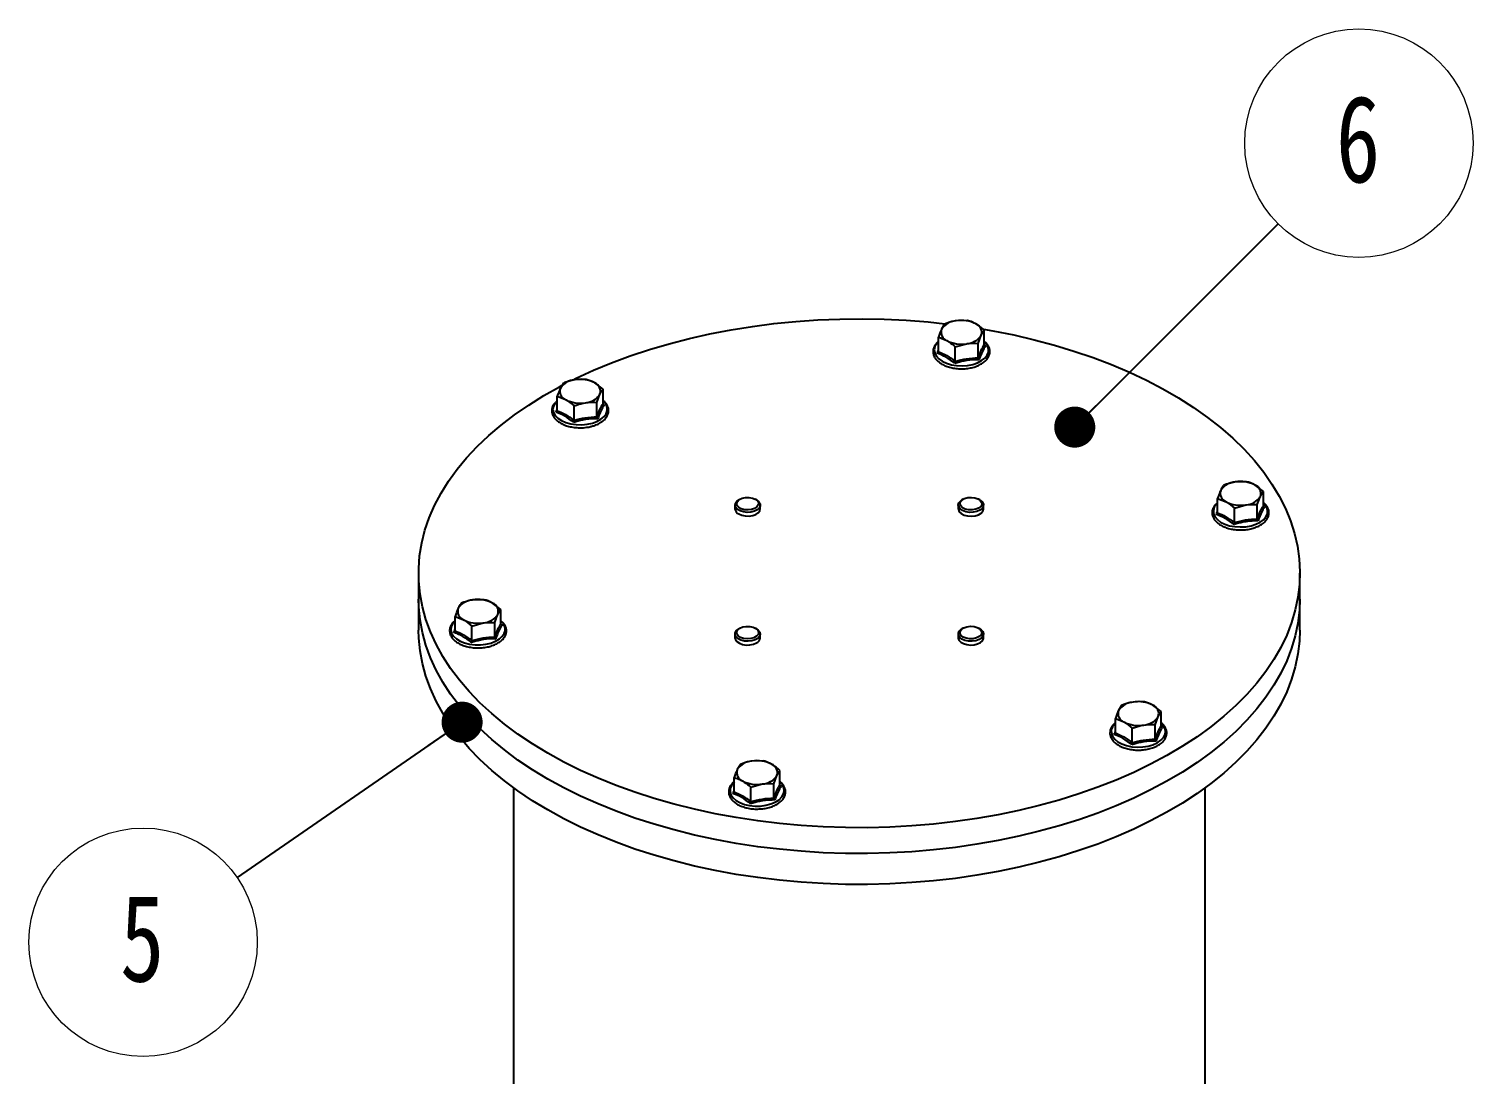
# Paper-space layout 'Sheet12' of a CAD drawing. Header units: millimetres. Extents: x 2 to 418, y -7 to 305.
# Drawn here: x 199.69 to 234.87, y 164.93 to 190.38 of the extents above; entities that cross this region are included whole.
import ezdxf

# ---------------------------------------------------------------- set-up
doc = ezdxf.new("R2010")
doc.units = ezdxf.units.MM
doc.styles.add('SLDTEXTSTYLE0', font='TXT', dxfattribs={"width": 0.75})
doc.dimstyles.new('SLDDIMSTYLE3', dxfattribs={"dimtxt": 0.18, "dimasz": 1, "dimexe": 0, "dimexo": 0.0625, "dimgap": 0, "dimtad": 0, "dimtih": 1, "dimtoh": 1, "dimdec": 0, "dimrnd": 1e-09, "dimzin": 0, "dimdsep": 46, "dimtxsty": 'Standard', "dimblk1": 'DOT', "dimblk2": 'DOT', "dimsah": 1, "dimcen": 0.09, "dimadec": 0, "dimazin": 0, "dimtfac": 1, "dimtdec": 0, "dimtofl": 0, "dimtmove": 0, "dimatfit": 3, "dimldrblk": 'DOT', "dimfxl": 1, "dimfrac": 2, "dimtolj": 1, "dimtzin": 0, "dimarcsym": 0})

# ---------------------------------------------------------------- blocks, each defined once
blk = doc.blocks.new('SW_NOTE_146')
at = {"color": 0, "linetype": 'Continuous', "lineweight": 0}
blk.add_circle((1.968, 1.966), 2.782, dxfattribs=at)
at = {"color": 0, "linetype": 'Continuous', "lineweight": 0, "insert": (1.947, 3.128), "char_height": 2.117, "attachment_point": 2, "style": 'SLDTEXTSTYLE0'}
blk.add_mtext('6', dxfattribs=at)
blk = doc.blocks.new('_DOT')
at = {"color": 0, "linetype": 'ByBlock', "lineweight": -2}
blk.add_line((-0.5, 0), (-1, 0), dxfattribs=at)
at = {"color": 0, "linetype": 'ByBlock', "const_width": 0.5}
blk.add_lwpolyline([(-0.25, 0, 1), (0.25, 0, 1)], format="xyb", close=True, dxfattribs=at)
blk = doc.blocks.new('SW_NOTE_148')
at = {"color": 0, "linetype": 'Continuous', "lineweight": 0}
blk.add_circle((-2.29, -1.579), 2.782, dxfattribs=at)
at = {"color": 0, "linetype": 'Continuous', "lineweight": 0, "insert": (-2.311, -0.418), "char_height": 2.117, "attachment_point": 2, "style": 'SLDTEXTSTYLE0'}
blk.add_mtext('5', dxfattribs=at)

psp = doc.layouts.new('Sheet12')

# ---------------------------------------------------------------- linework, layer by layer
at = {"color": 7, "linetype": 'Continuous', "lineweight": 25}
for p, q in [((221.9956, 183.1948), (221.9209, 183.0703)), ((222.5533, 183.2811), (222.2744, 183.2744)), ((222.9615, 182.6948), (222.9615, 183.0454)), ((221.8461, 182.5222), (221.8461, 182.8729)), ((222.2544, 182.6372), (222.5332, 182.7168)), ((222.2544, 182.2866), (222.2544, 182.6372)), ((222.8121, 182.7235), (222.8868, 182.9209)), ((222.8121, 182.3728), (222.8121, 182.7235)), ((222.9632, 182.687), (222.9917, 182.6667)), ((212.7078, 181.7582), (212.6331, 181.6337)), ((213.6738, 181.6087), (213.4696, 181.763)), ((213.6738, 181.2581), (213.6738, 181.6087)), ((212.5584, 181.3291), (212.5183, 181.2874)), ((212.5584, 181.4362), (212.7625, 181.3548)), ((212.5584, 181.0856), (212.5584, 181.4362)), ((212.9666, 180.8499), (212.9666, 181.2005)), ((213.5243, 181.2868), (213.599, 181.4842)), ((213.5243, 180.9362), (213.5243, 181.2868)), ((213.6755, 181.2503), (213.7039, 181.2301)), ((213.1982, 180.6718), (213.2763, 180.6804)), ((213.2763, 180.6804), (213.2904, 180.6819)), ((229.3524, 179.356), (229.0735, 179.3494)), ((229.7606, 179.1204), (229.5565, 179.2747)), ((229.7606, 178.7697), (229.7606, 179.1204)), ((216.8878, 178.7859), (216.8878, 178.6952)), ((217.0081, 178.9289), (216.9779, 178.9115)), ((217.4131, 178.9115), (217.383, 178.9289)), ((217.5032, 178.6952), (217.5032, 178.7859)), ((222.3271, 178.7859), (222.3271, 178.6952)), ((222.4474, 178.9289), (222.4172, 178.9115)), ((222.8524, 178.9115), (222.8223, 178.9289)), ((222.9425, 178.6952), (222.9425, 178.7859)), ((228.6453, 178.8408), (228.6287, 178.825)), ((228.6453, 178.9478), (228.8494, 178.8665)), ((228.6453, 178.5972), (228.6453, 178.9478)), ((229.0535, 178.7122), (229.3323, 178.7918)), ((229.6112, 178.4478), (229.6112, 178.7984)), ((229.7623, 178.762), (229.7908, 178.7417)), ((229.0535, 178.3615), (229.0535, 178.7122)), ((209.1806, 177.1251), (209.1806, 176.497)), ((230.6498, 176.497), (230.6498, 177.1251)), ((209.1806, 176.497), (209.1806, 175.7433)), ((210.7769, 176.4827), (210.498, 176.4761)), ((211.1851, 176.247), (210.981, 176.4013)), ((230.6498, 175.7433), (230.6498, 176.497)), ((210.0698, 176.0745), (210.2739, 175.9931)), ((210.0698, 175.7239), (210.0698, 176.0745)), ((210.478, 175.8388), (210.7568, 175.9184)), ((211.0357, 175.5745), (211.0357, 175.9251)), ((211.1851, 175.8964), (211.1851, 176.247)), ((210.478, 175.4882), (210.478, 175.8388)), ((211.1868, 175.8886), (211.2153, 175.8684)), ((216.8878, 175.6459), (216.8878, 175.5551)), ((217.0081, 175.7889), (216.9779, 175.7715)), ((217.4131, 175.7715), (217.383, 175.7889)), ((217.5032, 175.5551), (217.5032, 175.6459)), ((222.3271, 175.6459), (222.3271, 175.5551)), ((222.4474, 175.7889), (222.4172, 175.7715)), ((222.8524, 175.7715), (222.8223, 175.7889)), ((222.9425, 175.5551), (222.9425, 175.6459)), ((226.306, 173.9081), (226.2313, 173.7836)), ((227.272, 173.7587), (227.0678, 173.913)), ((226.1566, 173.5861), (226.3607, 173.5048)), ((226.1566, 173.2355), (226.1566, 173.5861)), ((227.1225, 173.4367), (227.1972, 173.6342)), ((227.272, 173.408), (227.272, 173.7587)), ((226.5649, 172.9998), (226.5649, 173.3505)), ((227.1225, 173.0861), (227.1225, 173.4367)), ((227.2737, 173.4003), (227.3022, 173.38)), ((217.0183, 172.4714), (216.9436, 172.3469)), ((217.576, 172.5577), (217.2971, 172.551)), ((216.8689, 171.7988), (216.8689, 172.1495)), ((217.8348, 172.0001), (217.9095, 172.1975)), ((217.9842, 171.9714), (217.9842, 172.322)), ((211.4883, 171.9045), (211.4883, 123.4219)), ((217.2771, 171.9138), (217.5559, 171.9934)), ((217.2771, 171.5632), (217.2771, 171.9138)), ((217.8348, 171.6494), (217.8348, 172.0001)), ((217.9859, 171.9636), (218.0144, 171.9433)), ((228.3421, 123.4098), (228.3421, 171.9045))]:
    psp.add_line(p, q, dxfattribs=at)
at = {"color": 7, "linetype": 'Continuous', "lineweight": 25, "flags": 128}
for points in [[(212.9322, 181.8317), (213.0208, 181.8751), (213.443, 182.069), (213.8814, 182.2505), (214.3351, 182.4191), (214.8029, 182.5742), (215.2837, 182.7156), (215.7761, 182.8429), (216.279, 182.9557), (216.791, 183.0538), (217.311, 183.137), (217.8375, 183.2049), (218.3693, 183.2575), (218.905, 183.2946), (219.4432, 183.3161), (219.9826, 183.322), (220.5219, 183.3122), (221.0596, 183.2868), (221.5944, 183.2458), (222.0028, 183.2038)], [(222.9424, 183.0706), (223.1681, 183.0307), (223.678, 182.9289), (224.1784, 182.8124), (224.668, 182.6816), (225.1456, 182.5367), (225.61, 182.3782), (226.06, 182.2063), (226.4945, 182.0217), (226.9124, 181.8247), (227.3126, 181.6158), (227.6941, 181.3955), (228.0559, 181.1645), (228.3972, 180.9233), (228.7171, 180.6725), (229.0147, 180.4127), (229.2893, 180.1446), (229.5403, 179.8689), (229.7669, 179.5862), (229.9687, 179.2974), (230.145, 179.003), (230.2956, 178.7039), (230.4199, 178.4009), (230.5176, 178.0946), (230.5886, 177.7858), (230.6326, 177.4754), (230.6496, 177.1641), (230.6394, 176.8527), (230.6022, 176.542), (230.5379, 176.2327), (230.4468, 175.9257), (230.3291, 175.6218), (230.1851, 175.3216), (230.0152, 175.026), (229.8197, 174.7357), (229.5992, 174.4514), (229.3543, 174.1739), (229.0855, 173.9038), (228.7936, 173.6419), (228.4792, 173.3888), (228.1432, 173.1451), (227.7864, 172.9115), (227.4097, 172.6885), (227.0141, 172.4767), (226.6006, 172.2767), (226.1701, 172.0889), (225.7239, 171.9138), (225.263, 171.7519), (224.7886, 171.6036), (224.3019, 171.4692), (223.8041, 171.3491), (223.2964, 171.2436), (222.7803, 171.153), (222.2569, 171.0774), (221.7275, 171.0171), (221.1936, 170.9723), (220.6565, 170.943), (220.1175, 170.9293), (219.578, 170.9312), (219.0393, 170.9488), (218.5029, 170.982), (217.97, 171.0308), (217.442, 171.0949), (216.9203, 171.1742), (216.4062, 171.2686), (215.9009, 171.3778), (215.4057, 171.5015), (214.922, 171.6394), (214.4508, 171.7912), (213.9935, 171.9564), (213.5511, 172.1347), (213.1248, 172.3256), (212.7156, 172.5286), (212.3247, 172.7432), (212.3247, 172.7432)], [(212.3247, 172.7432), (211.9529, 172.9689), (211.6012, 173.2051), (211.2705, 173.4512), (210.9617, 173.7066), (210.6754, 173.9706), (210.4126, 174.2426), (210.1737, 174.5219), (209.9594, 174.8077), (209.7703, 175.0994), (209.6068, 175.3962), (209.4693, 175.6974), (209.3583, 176.0022), (209.2739, 176.3098), (209.2164, 176.6195), (209.1859, 176.9305), (209.1825, 177.2419), (209.2062, 177.5531), (209.257, 177.8632), (209.3347, 178.1714), (209.4391, 178.477), (209.57, 178.7791), (209.727, 179.0771), (209.9098, 179.3701), (210.1178, 179.6575), (210.3506, 179.9385), (210.6075, 180.2124), (210.888, 180.4784), (211.1912, 180.736), (211.5165, 180.9845), (211.863, 181.2233), (212.2299, 181.4516), (212.6161, 181.6691), (212.6647, 181.6949)], [(217.4131, 178.9115), (217.4676, 178.8689), (217.4979, 178.819), (217.5013, 178.7661), (217.4776, 178.7149), (217.4288, 178.6701), (217.3592, 178.6355), (217.2752, 178.6144), (217.184, 178.6084), (217.0939, 178.6183), (217.0128, 178.643), (216.948, 178.6805), (216.9051, 178.7273), (216.8881, 178.7793), (216.8983, 178.8319), (216.935, 178.8804), (216.9779, 178.9115)], [(217.383, 178.929), (217.4336, 178.888), (217.4585, 178.8397), (217.4549, 178.7894), (217.4232, 178.7425), (217.3668, 178.704), (217.2919, 178.6782), (217.2065, 178.6679), (217.1199, 178.6741), (217.0415, 178.6963), (216.9798, 178.7319), (216.9415, 178.7771), (216.9307, 178.8271), (216.9486, 178.8764), (216.9933, 178.9197), (217.0599, 178.9522), (217.1412, 178.9705), (217.2283, 178.9726), (217.3119, 178.9582), (217.383, 178.929)], [(222.8524, 178.6603), (222.7786, 178.6289), (222.692, 178.6114), (222.6004, 178.6094), (222.5118, 178.6231), (222.4341, 178.6513), (222.3743, 178.6914), (222.3376, 178.74), (222.3273, 178.7926), (222.3444, 178.8446), (222.3873, 178.8914), (222.4172, 178.9115)], [(222.8222, 178.7126), (222.7512, 178.6833), (222.6676, 178.6689), (222.5804, 178.671), (222.4992, 178.6893), (222.4326, 178.7219), (222.3879, 178.7652), (222.37, 178.8145), (222.3808, 178.8644), (222.4191, 178.9097), (222.4808, 178.9453), (222.5592, 178.9674), (222.6458, 178.9736), (222.7312, 178.9633), (222.8061, 178.9375), (222.8625, 178.8991), (222.8942, 178.8522), (222.8978, 178.8018), (222.8729, 178.7536), (222.8222, 178.7126)], [(222.8524, 178.9115), (222.868, 178.9018), (222.9168, 178.857), (222.9406, 178.8058), (222.9372, 178.7529), (222.9069, 178.7029), (222.8524, 178.6603)], [(216.978, 178.5696), (217.0518, 178.5381), (217.1383, 178.5206), (217.23, 178.5186), (217.3186, 178.5323), (217.3962, 178.5605), (217.4561, 178.6007), (217.4927, 178.6492), (217.5032, 178.6952)], [(222.3271, 178.6952), (222.3291, 178.6753), (222.3528, 178.6241), (222.4016, 178.5793), (222.4711, 178.5448), (222.5552, 178.5236), (222.6463, 178.5177), (222.7364, 178.5275), (222.8175, 178.5522), (222.8824, 178.5897), (222.9252, 178.6365), (222.9423, 178.6885), (222.9425, 178.6952)], [(212.3247, 172.1151), (211.9529, 172.3408), (211.6012, 172.577), (211.2705, 172.8231), (210.9617, 173.0785), (210.6754, 173.3425), (210.4126, 173.6145), (210.1737, 173.8938), (209.9594, 174.1796), (209.7703, 174.4713), (209.6068, 174.7681), (209.4693, 175.0693), (209.3583, 175.3741), (209.2739, 175.6817), (209.2164, 175.9914), (209.1859, 176.3024), (209.1806, 176.497)], [(212.3247, 172.1151), (211.9529, 172.3408), (211.6012, 172.577), (211.2705, 172.8231), (210.9617, 173.0785), (210.6754, 173.3425), (210.4126, 173.6145), (210.1737, 173.8938), (209.9594, 174.1796), (209.7703, 174.4713), (209.6068, 174.7681), (209.4693, 175.0693), (209.3583, 175.3741), (209.2739, 175.6817), (209.2164, 175.9914), (209.1859, 176.3024), (209.1806, 176.497)], [(230.6498, 176.497), (230.6394, 176.2246), (230.6022, 175.9138), (230.5379, 175.6046), (230.4468, 175.2976), (230.3291, 174.9937), (230.1851, 174.6935), (230.0152, 174.3979), (229.8197, 174.1076), (229.5992, 173.8233), (229.3543, 173.5458), (229.0855, 173.2757), (228.7936, 173.0138), (228.4792, 172.7607), (228.1432, 172.517), (227.7864, 172.2834), (227.4097, 172.0604), (227.0141, 171.8486), (226.6006, 171.6486), (226.1701, 171.4608), (225.7239, 171.2857), (225.263, 171.1238), (224.7886, 170.9755), (224.3019, 170.8411), (223.8041, 170.721), (223.2964, 170.6155), (222.7803, 170.5249), (222.2569, 170.4493), (221.7275, 170.389), (221.1936, 170.3442), (220.6565, 170.3149), (220.1175, 170.3012), (219.578, 170.3031), (219.0393, 170.3207), (218.5029, 170.3539), (217.97, 170.4027), (217.442, 170.4668), (216.9203, 170.5461), (216.4062, 170.6405), (215.9009, 170.7497), (215.4057, 170.8734), (214.922, 171.0113), (214.4508, 171.163), (213.9935, 171.3283), (213.5511, 171.5066), (213.1248, 171.6975), (212.7156, 171.9005), (212.3247, 172.1151)], [(230.6498, 176.497), (230.6394, 176.2246), (230.6022, 175.9138), (230.5379, 175.6046), (230.4468, 175.2976), (230.3291, 174.9937), (230.1851, 174.6935), (230.0152, 174.3979), (229.8197, 174.1076), (229.5992, 173.8233), (229.3543, 173.5458), (229.0855, 173.2757), (228.7936, 173.0138), (228.4792, 172.7607), (228.1432, 172.517), (227.7864, 172.2834), (227.4097, 172.0604), (227.0141, 171.8486), (226.6006, 171.6486), (226.1701, 171.4608), (225.7239, 171.2857), (225.263, 171.1238), (224.7886, 170.9755), (224.3019, 170.8411), (223.8041, 170.721), (223.2964, 170.6155), (222.7803, 170.5249), (222.2569, 170.4493), (221.7275, 170.389), (221.1936, 170.3442), (220.6565, 170.3149), (220.1175, 170.3012), (219.578, 170.3031), (219.0393, 170.3207), (218.5029, 170.3539), (217.97, 170.4027), (217.442, 170.4668), (216.9203, 170.5461), (216.4062, 170.6405), (215.9009, 170.7497), (215.4057, 170.8734), (214.922, 171.0113), (214.4508, 171.163), (213.9935, 171.3283), (213.5511, 171.5066), (213.1248, 171.6975), (212.7156, 171.9005), (212.3247, 172.1151)], [(211.1955, 175.9578), (211.1921, 175.961), (211.1851, 175.9674)], [(212.3247, 171.3614), (211.9529, 171.5871), (211.6012, 171.8233), (211.2705, 172.0694), (210.9617, 172.3248), (210.6754, 172.5888), (210.4126, 172.8608), (210.1737, 173.14), (209.9594, 173.4259), (209.7703, 173.7176), (209.6068, 174.0144), (209.4693, 174.3156), (209.3583, 174.6204), (209.2739, 174.928), (209.2164, 175.2377), (209.1859, 175.5486), (209.1806, 175.7433)], [(230.6498, 175.7433), (230.6394, 175.4708), (230.6022, 175.1601), (230.5379, 174.8509), (230.4468, 174.5439), (230.3291, 174.2399), (230.1851, 173.9398), (230.0152, 173.6442), (229.8197, 173.3539), (229.5992, 173.0696), (229.3543, 172.7921), (229.0855, 172.522), (228.7936, 172.2601), (228.4792, 172.007), (228.1432, 171.7633), (227.7864, 171.5297), (227.4097, 171.3067), (227.0141, 171.0949), (226.6006, 170.8949), (226.1701, 170.7071), (225.7239, 170.532), (225.263, 170.3701), (224.7886, 170.2218), (224.3019, 170.0874), (223.8041, 169.9673), (223.2964, 169.8618), (222.7803, 169.7711), (222.2569, 169.6956), (221.7275, 169.6353), (221.1936, 169.5904), (220.6565, 169.5611), (220.1175, 169.5474), (219.578, 169.5494), (219.0393, 169.567), (218.5029, 169.6002), (217.97, 169.6489), (217.442, 169.713), (216.9203, 169.7924), (216.4062, 169.8868), (215.9009, 169.996), (215.4057, 170.1197), (214.922, 170.2576), (214.4508, 170.4093), (213.9935, 170.5745), (213.5511, 170.7528), (213.1248, 170.9437), (212.7156, 171.1468), (212.3247, 171.3614)], [(217.4131, 175.7715), (217.4561, 175.7404), (217.4927, 175.6919), (217.503, 175.6393), (217.486, 175.5872), (217.4431, 175.5404), (217.3783, 175.503), (217.2972, 175.4783), (217.207, 175.4684), (217.1159, 175.4743), (217.0318, 175.4955), (216.9623, 175.5301), (216.9135, 175.5749), (216.8898, 175.626), (216.8932, 175.6789), (216.9235, 175.7289), (216.978, 175.7715), (216.978, 175.7715)], [(217.0081, 175.7889), (217.0791, 175.8182), (217.1628, 175.8326), (217.2499, 175.8305), (217.3312, 175.8122), (217.3978, 175.7796), (217.4424, 175.7364), (217.4604, 175.6871), (217.4496, 175.6371), (217.4112, 175.5918), (217.3495, 175.5562), (217.2712, 175.5341), (217.1846, 175.5279), (217.0992, 175.5382), (217.0242, 175.564), (216.9679, 175.6024), (216.9361, 175.6493), (216.9325, 175.6997), (216.9574, 175.7479), (217.0081, 175.7889)], [(222.4173, 175.5203), (222.3628, 175.5629), (222.3325, 175.6129), (222.3291, 175.6658), (222.3528, 175.7169), (222.4016, 175.7618), (222.4172, 175.7715)], [(222.4474, 175.5726), (222.3967, 175.6135), (222.3718, 175.6618), (222.3754, 175.7121), (222.4071, 175.7591), (222.4635, 175.7975), (222.5385, 175.8233), (222.6239, 175.8336), (222.7104, 175.8274), (222.7888, 175.8053), (222.8505, 175.7697), (222.8888, 175.7244), (222.8996, 175.6744), (222.8817, 175.6251), (222.8371, 175.5819), (222.7705, 175.5493), (222.6892, 175.531), (222.602, 175.5289), (222.5184, 175.5433), (222.4474, 175.5726)], [(222.8524, 175.7715), (222.8824, 175.7514), (222.9252, 175.7046), (222.9423, 175.6526), (222.932, 175.5999), (222.8954, 175.5514), (222.8355, 175.5113), (222.7579, 175.4831), (222.6693, 175.4694), (222.5776, 175.4714), (222.491, 175.4889), (222.4173, 175.5203)], [(216.8878, 175.5551), (216.8983, 175.5091), (216.935, 175.4606), (216.9948, 175.4205), (217.0725, 175.3923), (217.1611, 175.3786), (217.2527, 175.3806), (217.3393, 175.3981), (217.4131, 175.4295)], [(222.3271, 175.5551), (222.3273, 175.5485), (222.3444, 175.4965), (222.3873, 175.4496), (222.4521, 175.4122), (222.5332, 175.3875), (222.6233, 175.3776), (222.7145, 175.3835), (222.7985, 175.4047), (222.868, 175.4393), (222.9168, 175.4841), (222.9406, 175.5352), (222.9425, 175.5551)]]:
    psp.add_lwpolyline(points, dxfattribs=at)
at = {"color": 8, "linetype": 'Continuous', "lineweight": 25, "flags": 128}
for points in [[(221.8461, 182.7658), (221.8023, 182.7195), (221.759, 182.6463), (221.7421, 182.5696), (221.7523, 182.4925), (221.7891, 182.4182), (221.8511, 182.3497), (221.9358, 182.2897)], [(221.9358, 182.2897), (222.0396, 182.2409), (222.1583, 182.2051), (222.287, 182.1838), (222.4206, 182.1779), (222.5535, 182.1877), (222.6802, 182.2127), (222.7956, 182.2519), (222.895, 182.3038), (222.9743, 182.3661), (223.0302, 182.4363), (223.0605, 182.5117), (223.0639, 182.589), (223.0402, 182.6651), (222.9905, 182.7369), (222.9615, 182.7658)], [(212.5183, 181.2874), (212.5056, 181.271), (212.4666, 181.197), (212.4542, 181.12), (212.4688, 181.0432), (212.51, 180.9696), (212.576, 180.9023), (212.6641, 180.8441), (212.7707, 180.7973), (212.8914, 180.7638), (213.0214, 180.7451), (213.1552, 180.7418), (213.2874, 180.7542)], [(213.2874, 180.7542), (213.4126, 180.7816), (213.5257, 180.8231), (213.622, 180.8768), (213.6975, 180.9407), (213.7493, 181.012), (213.7752, 181.0878), (213.774, 181.1651), (213.746, 181.2407), (213.6921, 181.3115), (213.6738, 181.3291)], [(228.5635, 178.7338), (228.5421, 178.6575), (228.5478, 178.5802), (228.5803, 178.5052), (228.6382, 178.4355), (228.7193, 178.374), (228.8202, 178.3231), (228.9368, 178.285), (229.0642, 178.2613), (229.1973, 178.2528), (229.3307, 178.26), (229.4588, 178.2825), (229.5765, 178.3194), (229.6788, 178.3693), (229.7617, 178.43), (229.8217, 178.4992), (229.8564, 178.5738), (229.8643, 178.651), (229.8451, 178.7276), (229.7997, 178.8003), (229.7564, 178.8445)], [(228.6287, 178.825), (228.6111, 178.8061), (228.5635, 178.7338)], [(210.0706, 175.9682), (210.0687, 175.9664), (210.0087, 175.8973), (209.974, 175.8226), (209.9661, 175.7454), (209.9852, 175.6689), (210.0307, 175.5962), (210.1006, 175.5302), (210.192, 175.4737), (210.3013, 175.429), (210.4239, 175.3979), (210.5549, 175.3817), (210.6888, 175.3811), (210.8203, 175.396), (210.9438, 175.4259), (211.0543, 175.4695), (211.1474, 175.5251), (211.2192, 175.5904), (211.2668, 175.6627), (211.2668, 175.6627)], [(226.1566, 173.4791), (226.1328, 173.4558), (226.0811, 173.3845), (226.0552, 173.3086), (226.0563, 173.2313), (226.0844, 173.1557), (226.1383, 173.0849), (226.2157, 173.0219), (226.3135, 172.9691), (226.4278, 172.9287), (226.5538, 172.9025), (226.6863, 172.8914), (226.82, 172.896), (226.9494, 172.916), (227.0692, 172.9506), (227.1744, 172.9985), (227.2608, 173.0576), (227.3248, 173.1255), (227.3638, 173.1994), (227.3762, 173.2764), (227.3615, 173.3533), (227.3204, 173.4269), (227.272, 173.4791)], [(216.8689, 172.0424), (216.8561, 172.0304), (216.8002, 171.9601), (216.7699, 171.8848), (216.7665, 171.8075), (216.7901, 171.7314), (216.8398, 171.6596), (216.9135, 171.5951), (217.0082, 171.5404), (217.1201, 171.4978), (217.2444, 171.4691), (217.3763, 171.4555), (217.5102, 171.4575), (217.6406, 171.4749), (217.7623, 171.5072), (217.8703, 171.553), (217.9601, 171.6104), (218.028, 171.677), (218.0713, 171.7502), (218.0883, 171.8269), (218.0781, 171.904), (218.0413, 171.9783), (217.9842, 172.0424)]]:
    psp.add_lwpolyline(points, dxfattribs=at)
at = {"color": 7, "linetype": 'Continuous', "lineweight": 25}
for centre, radius, start, end in [((222.1281, 182.9971), 0.2198, 160.539, 249.25792), ((222.3018, 182.8188), 0.4564, 93.4335, 146.56112), ((222.4047, 182.518), 0.7675, 62.64283, 99.7711), ((222.6795, 182.9941), 0.2198, 340.539, 69.25792), ((222.403, 183.4732), 0.7675, 242.64283, 279.7711), ((222.5059, 183.1724), 0.4564, 273.4335, 326.56112), ((212.8404, 181.5604), 0.2198, 160.539, 249.25792), ((213.014, 181.3821), 0.4564, 93.4335, 146.56112), ((213.1169, 181.0814), 0.7675, 62.64283, 99.7711), ((213.3918, 181.5575), 0.2198, 340.539, 69.25792), ((213.1152, 182.0365), 0.7675, 242.64283, 279.7711), ((213.2182, 181.7358), 0.4564, 273.4335, 326.56112), ((228.9272, 179.072), 0.2198, 160.539, 249.25792), ((229.1009, 178.8938), 0.4564, 93.4335, 146.56112), ((229.2038, 178.593), 0.7675, 62.64283, 99.7711), ((229.4786, 179.0691), 0.2198, 340.539, 69.25792), ((229.2021, 179.5482), 0.7675, 242.64283, 279.7711), ((229.305, 179.2474), 0.4564, 273.4335, 326.56112), ((217.0381, 178.7078), 0.1508, 184.82564, 246.4945), ((210.3517, 176.1987), 0.2198, 160.539, 249.25792), ((210.5254, 176.0204), 0.4564, 93.4335, 146.56112), ((210.6283, 175.7197), 0.7675, 62.64283, 99.7711), ((210.9031, 176.1958), 0.2198, 340.539, 69.25792), ((210.6266, 176.6748), 0.7675, 242.64283, 279.7711), ((210.7295, 176.3741), 0.4564, 273.4335, 326.56112), ((217.353, 175.5678), 0.1508, 293.5055, 355.17436), ((226.6122, 173.5321), 0.4564, 93.4335, 146.56112), ((226.7151, 173.2313), 0.7675, 62.64283, 99.7711), ((226.99, 173.7074), 0.2198, 340.539, 69.25792), ((226.4386, 173.7103), 0.2198, 160.539, 249.25792), ((226.7134, 174.1864), 0.7675, 242.64283, 279.7711), ((226.8164, 173.8857), 0.4564, 273.4335, 326.56112), ((217.3245, 172.0954), 0.4564, 93.4335, 146.56112), ((217.4274, 171.7946), 0.7675, 62.64283, 99.7711), ((217.7022, 172.2707), 0.2198, 340.539, 69.25792), ((217.1508, 172.2737), 0.2198, 160.539, 249.25792), ((217.4257, 172.7498), 0.7675, 242.64283, 279.7711), ((217.5286, 172.449), 0.4564, 273.4335, 326.56112)]:
    psp.add_arc(centre, radius, start, end, dxfattribs=at)
at = {"color": 8, "linetype": 'Continuous', "lineweight": 25}
psp.add_arc((211.0357, 175.763), 0.2519, 336.53778, 50.65202, dxfattribs=at)
at = {"color": 7, "linetype": 'Continuous', "lineweight": 25}
for points, knots in [([(221.9209, 183.0703), (221.9191, 183.0665), (221.8939, 183.0116), (221.8691, 182.9397), (221.8461, 182.8729)], [0, 0, 0, 0, 0.0702148, 1, 1, 1, 1]), ([(222.2744, 183.2744), (222.2678, 183.2734), (222.1736, 183.2583), (222.0814, 183.2254), (221.9956, 183.1948)], [0, 0, 0, 0, 0.0702148, 1, 1, 1, 1]), ([(222.7574, 183.1997), (222.7037, 183.2262), (222.6346, 183.2604), (222.5681, 183.2773), (222.5533, 183.2811)], [0, 0, 0, 0, 0.77628672, 1, 1, 1, 1]), ([(222.9615, 183.0454), (222.9105, 183.0896), (222.8432, 183.1479), (222.7741, 183.1896), (222.7574, 183.1997)], [0, 0, 0, 0, 0.7581486, 1, 1, 1, 1]), ([(222.8868, 182.9209), (222.8886, 182.9247), (222.9138, 182.9785), (222.9385, 183.0132), (222.9615, 183.0454)], [0, 0, 0, 0, 0.0702148, 1, 1, 1, 1]), ([(221.8461, 182.773), (221.8252, 182.7547), (221.7791, 182.7144), (221.7341, 182.6415), (221.7095, 182.5602), (221.7115, 182.4782), (221.7377, 182.4001), (221.7864, 182.3279), (221.8495, 182.2675), (221.9013, 182.2349), (221.9239, 182.2208)], [0, 0, 0, 0, 0.1135473, 0.2496547, 0.3826804, 0.5116683, 0.6389538, 0.7672346, 0.8988317, 1, 1, 1, 1]), ([(221.8461, 182.8729), (221.861, 182.8691), (221.9275, 182.8522), (221.9966, 182.818), (222.0503, 182.7915)], [0, 0, 0, 0, 0.22371328, 1, 1, 1, 1]), ([(222.0503, 182.7915), (222.067, 182.7814), (222.1361, 182.7397), (222.2034, 182.6814), (222.2544, 182.6372)], [0, 0, 0, 0, 0.2418514, 1, 1, 1, 1]), ([(222.4144, 182.1071), (222.4305, 182.1068), (222.4898, 182.1057), (222.5913, 182.1188), (222.7133, 182.1459), (222.8248, 182.1873), (222.922, 182.2408), (223.0012, 182.3054), (223.059, 182.3792), (223.0924, 182.4595), (223.0997, 182.5417), (223.0822, 182.6217), (223.0403, 182.6955), (222.9989, 182.7465), (222.9666, 182.7694), (222.9615, 182.773)], [0, 0, 0, 0, 0.03261966, 0.12029516, 0.20810356, 0.29617763, 0.38463399, 0.47348255, 0.56218127, 0.64941249, 0.73401361, 0.81678975, 0.89956413, 0.98417148, 1, 1, 1, 1]), ([(222.5332, 182.7168), (222.5398, 182.7178), (222.634, 182.7318), (222.7263, 182.7275), (222.8121, 182.7235)], [0, 0, 0, 0, 0.0702148, 1, 1, 1, 1]), ([(222.8121, 182.3728), (222.8366, 182.4363), (222.8864, 182.5653), (222.9362, 182.6512), (222.9615, 182.6948)], [0, 0, 0, 0, 0.4922071, 1, 1, 1, 1]), ([(222.9917, 182.6667), (222.9849, 182.6563), (222.951, 182.6038), (222.8969, 182.4996), (222.8528, 182.3785), (222.8342, 182.3274)], [0, 0, 0, 0, 0.1257521, 0.6310579, 1, 1, 1, 1]), ([(222.9917, 182.6667), (222.9916, 182.6667), (222.9872, 182.6674), (222.979, 182.6698), (222.9695, 182.6761), (222.9629, 182.6846), (222.962, 182.6914), (222.9615, 182.6948)], [0, 0, 0, 0, 0.0067129, 0.2676791, 0.5286892, 0.7638601, 1, 1, 1, 1]), ([(221.8461, 182.5222), (221.8457, 182.5187), (221.8448, 182.5116), (221.8382, 182.5011), (221.8287, 182.4919), (221.8204, 182.4869), (221.8161, 182.4849), (221.816, 182.4849)], [0, 0, 0, 0, 0.2361399, 0.4713108, 0.7323209, 0.9932871, 1, 1, 1, 1]), ([(222.2463, 182.2364), (222.2286, 182.2504), (222.1398, 182.3207), (221.995, 182.4154), (221.8691, 182.4643), (221.816, 182.4849)], [0, 0, 0, 0, 0.1257521, 0.63105789, 1, 1, 1, 1]), ([(221.8461, 182.5222), (221.9131, 182.4942), (222.0492, 182.4374), (222.1853, 182.3374), (222.2544, 182.2866)], [0, 0, 0, 0, 0.4922071, 1, 1, 1, 1]), ([(222.8342, 182.3274), (222.8097, 182.3273), (222.687, 182.3271), (222.488, 182.3072), (222.318, 182.2574), (222.2463, 182.2364)], [0, 0, 0, 0, 0.1257521, 0.6310579, 1, 1, 1, 1]), ([(222.2544, 182.2866), (222.2543, 182.2828), (222.254, 182.2754), (222.2523, 182.2621), (222.2497, 182.2488), (222.2475, 182.2404), (222.2463, 182.2365), (222.2463, 182.2364)], [0, 0, 0, 0, 0.23613995, 0.47131079, 0.73232089, 0.99328712, 1, 1, 1, 1]), ([(222.2544, 182.2866), (222.3459, 182.3114), (222.5317, 182.3618), (222.7177, 182.3691), (222.8121, 182.3728)], [0, 0, 0, 0, 0.4922071, 1, 1, 1, 1]), ([(222.8121, 182.3728), (222.8124, 182.3692), (222.8131, 182.3619), (222.8179, 182.3496), (222.8249, 182.3378), (222.8309, 182.3306), (222.8341, 182.3274), (222.8342, 182.3274)], [0, 0, 0, 0, 0.2361399, 0.4713108, 0.7323209, 0.9932871, 1, 1, 1, 1]), ([(221.9239, 182.2208), (221.9409, 182.2115), (221.9903, 182.1847), (222.0836, 182.1493), (222.2046, 182.1206), (222.3168, 182.1058), (222.3872, 182.1067), (222.4144, 182.1071)], [0, 0, 0, 0, 0.1275166, 0.3684676, 0.6091143, 0.8493298, 1, 1, 1, 1]), ([(212.6331, 181.6337), (212.6313, 181.6298), (212.6061, 181.5749), (212.5814, 181.503), (212.5584, 181.4362)], [0, 0, 0, 0, 0.0702148, 1, 1, 1, 1]), ([(212.9867, 181.8378), (212.9134, 181.822), (212.819, 181.8016), (212.7281, 181.7661), (212.7078, 181.7582)], [0, 0, 0, 0, 0.7762867, 1, 1, 1, 1]), ([(213.2655, 181.8444), (213.1958, 181.8484), (213.1039, 181.8536), (213.0095, 181.8408), (212.9867, 181.8378)], [0, 0, 0, 0, 0.7581486, 1, 1, 1, 1]), ([(213.4696, 181.763), (213.4648, 181.7658), (213.3959, 181.8051), (213.3283, 181.8255), (213.2655, 181.8444)], [0, 0, 0, 0, 0.07021477, 1, 1, 1, 1]), ([(213.599, 181.4842), (213.6008, 181.488), (213.626, 181.5419), (213.6508, 181.5765), (213.6738, 181.6087)], [0, 0, 0, 0, 0.0702148, 1, 1, 1, 1]), ([(212.5032, 181.2805), (212.4933, 181.2698), (212.4618, 181.2357), (212.4332, 181.17), (212.4193, 181.0881), (212.4322, 181.0074), (212.4681, 180.9317), (212.5259, 180.8621), (212.6042, 180.8002), (212.701, 180.748), (212.8127, 180.7077), (212.9352, 180.6803), (213.0635, 180.6682), (213.1527, 180.6667), (213.1967, 180.6716), (213.1982, 180.6718)], [0, 0, 0, 0, 0.0406306, 0.1290926, 0.2150345, 0.2987662, 0.3821183, 0.4670034, 0.5540995, 0.642549, 0.7313195, 0.8199501, 0.9084295, 0.9968488, 1, 1, 1, 1]), ([(212.7625, 181.3548), (212.7674, 181.352), (212.8363, 181.3117), (212.9038, 181.2541), (212.9666, 181.2005)], [0, 0, 0, 0, 0.0702148, 1, 1, 1, 1]), ([(212.9666, 181.2005), (212.987, 181.2085), (213.0778, 181.244), (213.1722, 181.2643), (213.2455, 181.2801)], [0, 0, 0, 0, 0.22371328, 1, 1, 1, 1]), ([(213.2455, 181.2801), (213.2683, 181.2832), (213.3627, 181.296), (213.4546, 181.2908), (213.5243, 181.2868)], [0, 0, 0, 0, 0.2418514, 1, 1, 1, 1]), ([(213.3803, 180.7012), (213.4117, 180.7093), (213.483, 180.7279), (213.5805, 180.7724), (213.6707, 180.8305), (213.7411, 180.8995), (213.7888, 180.9765), (213.811, 181.0582), (213.8074, 181.1399), (213.7791, 181.2174), (213.7349, 181.284), (213.6923, 181.3202), (213.6738, 181.3359)], [0, 0, 0, 0, 0.0842524, 0.1914562, 0.2991575, 0.4071968, 0.5144414, 0.619136, 0.7206944, 0.8210481, 0.9223857, 1, 1, 1, 1]), ([(213.5243, 180.9362), (213.5488, 180.9996), (213.5986, 181.1286), (213.6485, 181.2145), (213.6738, 181.2581)], [0, 0, 0, 0, 0.4922071, 1, 1, 1, 1]), ([(213.7039, 181.2301), (213.6972, 181.2196), (213.6633, 181.1672), (213.6091, 181.063), (213.565, 180.9418), (213.5464, 180.8907)], [0, 0, 0, 0, 0.1257521, 0.6310579, 1, 1, 1, 1]), ([(213.6738, 181.2581), (213.6742, 181.2547), (213.6751, 181.2479), (213.6817, 181.2394), (213.6913, 181.2332), (213.6995, 181.2308), (213.7038, 181.2301), (213.7039, 181.2301)], [0, 0, 0, 0, 0.23613995, 0.47131079, 0.73232089, 0.99328712, 1, 1, 1, 1]), ([(212.5282, 181.0482), (212.5283, 181.0482), (212.5327, 181.0503), (212.5409, 181.0552), (212.5504, 181.0645), (212.5571, 181.075), (212.558, 181.082), (212.5584, 181.0856)], [0, 0, 0, 0, 0.0067129, 0.2676791, 0.5286892, 0.7638601, 1, 1, 1, 1]), ([(212.9586, 180.7998), (212.9409, 180.8138), (212.8521, 180.884), (212.7072, 180.9788), (212.5813, 181.0276), (212.5282, 181.0482)], [0, 0, 0, 0, 0.1257521, 0.6310579, 1, 1, 1, 1]), ([(212.5584, 181.0856), (212.6254, 181.0576), (212.7614, 181.0007), (212.8975, 180.9007), (212.9666, 180.8499)], [0, 0, 0, 0, 0.4922071, 1, 1, 1, 1]), ([(213.5464, 180.8907), (213.522, 180.8906), (213.3993, 180.8904), (213.2003, 180.8706), (213.0303, 180.8208), (212.9586, 180.7998)], [0, 0, 0, 0, 0.1257521, 0.6310579, 1, 1, 1, 1]), ([(212.9666, 180.8499), (212.9665, 180.8462), (212.9663, 180.8387), (212.9645, 180.8254), (212.962, 180.8121), (212.9598, 180.8037), (212.9586, 180.7999), (212.9586, 180.7998)], [0, 0, 0, 0, 0.2361399, 0.4713108, 0.7323209, 0.9932871, 1, 1, 1, 1]), ([(212.9666, 180.8499), (213.0581, 180.8747), (213.244, 180.9251), (213.4299, 180.9325), (213.5243, 180.9362)], [0, 0, 0, 0, 0.4922071, 1, 1, 1, 1]), ([(213.5243, 180.9362), (213.5247, 180.9325), (213.5253, 180.9252), (213.5301, 180.9129), (213.5371, 180.9011), (213.5432, 180.894), (213.5463, 180.8908), (213.5464, 180.8907)], [0, 0, 0, 0, 0.2361399, 0.4713108, 0.7323209, 0.9932871, 1, 1, 1, 1]), ([(213.2904, 180.6819), (213.3125, 180.6854), (213.3436, 180.6901), (213.3721, 180.6987), (213.3803, 180.7012)], [0, 0, 0, 0, 0.7142926, 1, 1, 1, 1]), ([(228.72, 179.1453), (228.7139, 179.1317), (228.6886, 179.0754), (228.6639, 179.0028), (228.6453, 178.9478)], [0, 0, 0, 0, 0.2418514, 1, 1, 1, 1]), ([(228.7947, 179.2698), (228.7892, 179.2629), (228.7649, 179.2319), (228.7396, 179.1831), (228.72, 179.1453)], [0, 0, 0, 0, 0.22371328, 1, 1, 1, 1]), ([(229.0735, 179.3494), (229.0669, 179.3483), (228.9727, 179.3332), (228.8805, 179.3004), (228.7947, 179.2698)], [0, 0, 0, 0, 0.0702148, 1, 1, 1, 1]), ([(229.5565, 179.2747), (229.5516, 179.2774), (229.4827, 179.3167), (229.4152, 179.3371), (229.3524, 179.356)], [0, 0, 0, 0, 0.07021477, 1, 1, 1, 1]), ([(229.6859, 178.9959), (229.7055, 179.0337), (229.7308, 179.0825), (229.7552, 179.1134), (229.7606, 179.1204)], [0, 0, 0, 0, 0.7762867, 1, 1, 1, 1]), ([(228.5369, 178.7155), (228.531, 178.7009), (228.5145, 178.6605), (228.5068, 178.591), (228.5216, 178.5111), (228.5599, 178.4359), (228.6198, 178.367), (228.7001, 178.306), (228.7986, 178.2549), (228.9117, 178.2158), (229.0349, 178.1901), (229.1639, 178.1786), (229.2942, 178.1815), (229.4214, 178.1988), (229.5411, 178.23), (229.6494, 178.2744), (229.7425, 178.3308), (229.8167, 178.3979), (229.8688, 178.4736), (229.8957, 178.5548), (229.8968, 178.6369), (229.8726, 178.7153), (229.8328, 178.7821), (229.7931, 178.8184), (229.7764, 178.8337)], [0, 0, 0, 0, 0.0259318, 0.071896, 0.1170847, 0.1621698, 0.2081716, 0.2553471, 0.3031917, 0.3511652, 0.3990576, 0.4468718, 0.4946598, 0.5424837, 0.5903971, 0.638473, 0.6867674, 0.735255, 0.7835056, 0.8307518, 0.8765489, 0.9216361, 0.9669491, 1, 1, 1, 1]), ([(228.6053, 178.8091), (228.5933, 178.7974), (228.5639, 178.7686), (228.547, 178.7352), (228.5369, 178.7155)], [0, 0, 0, 0, 0.4083976, 1, 1, 1, 1]), ([(228.8494, 178.8665), (228.8542, 178.8636), (228.9231, 178.8233), (228.9907, 178.7657), (229.0535, 178.7122)], [0, 0, 0, 0, 0.07021477, 1, 1, 1, 1]), ([(229.3323, 178.7918), (229.339, 178.7927), (229.4331, 178.8068), (229.5254, 178.8025), (229.6112, 178.7984)], [0, 0, 0, 0, 0.0702148, 1, 1, 1, 1]), ([(229.6112, 178.7984), (229.6299, 178.8534), (229.6545, 178.926), (229.6798, 178.9823), (229.6859, 178.9959)], [0, 0, 0, 0, 0.75814858, 1, 1, 1, 1]), ([(229.6112, 178.4478), (229.6357, 178.5113), (229.6855, 178.6402), (229.7353, 178.7261), (229.7606, 178.7697)], [0, 0, 0, 0, 0.4922071, 1, 1, 1, 1]), ([(229.7908, 178.7417), (229.784, 178.7312), (229.7501, 178.6788), (229.696, 178.5746), (229.6519, 178.4534), (229.6333, 178.4023)], [0, 0, 0, 0, 0.1257521, 0.6310579, 1, 1, 1, 1]), ([(229.7908, 178.7417), (229.7907, 178.7417), (229.7863, 178.7424), (229.7781, 178.7448), (229.7686, 178.7511), (229.762, 178.7595), (229.7611, 178.7663), (229.7606, 178.7697)], [0, 0, 0, 0, 0.0067129, 0.2676791, 0.5286892, 0.7638601, 1, 1, 1, 1]), ([(228.6453, 178.5972), (228.6448, 178.5937), (228.6439, 178.5866), (228.6373, 178.5761), (228.6278, 178.5668), (228.6195, 178.5619), (228.6152, 178.5599), (228.6151, 178.5598)], [0, 0, 0, 0, 0.2361399, 0.4713108, 0.7323209, 0.9932871, 1, 1, 1, 1]), ([(229.0454, 178.3114), (229.0277, 178.3254), (228.9389, 178.3957), (228.7941, 178.4904), (228.6682, 178.5392), (228.6151, 178.5598)], [0, 0, 0, 0, 0.1257521, 0.6310579, 1, 1, 1, 1]), ([(228.6453, 178.5972), (228.7122, 178.5692), (228.8483, 178.5123), (228.9844, 178.4123), (229.0535, 178.3615)], [0, 0, 0, 0, 0.4922071, 1, 1, 1, 1]), ([(229.6333, 178.4023), (229.6088, 178.4023), (229.4861, 178.402), (229.2871, 178.3822), (229.1171, 178.3324), (229.0454, 178.3114)], [0, 0, 0, 0, 0.1257521, 0.6310579, 1, 1, 1, 1]), ([(229.0535, 178.3615), (229.145, 178.3863), (229.3308, 178.4368), (229.5168, 178.4441), (229.6112, 178.4478)], [0, 0, 0, 0, 0.4922071, 1, 1, 1, 1]), ([(229.6333, 178.4023), (229.6332, 178.4024), (229.63, 178.4056), (229.624, 178.4127), (229.617, 178.4245), (229.6122, 178.4368), (229.6115, 178.4441), (229.6112, 178.4478)], [0, 0, 0, 0, 0.0067129, 0.2676791, 0.5286892, 0.7638601, 1, 1, 1, 1]), ([(229.0535, 178.3615), (229.0534, 178.3578), (229.0531, 178.3503), (229.0514, 178.337), (229.0488, 178.3238), (229.0466, 178.3153), (229.0454, 178.3115), (229.0454, 178.3114)], [0, 0, 0, 0, 0.2361399, 0.4713108, 0.7323209, 0.9932871, 1, 1, 1, 1]), ([(210.1445, 176.2719), (210.1248, 176.2252), (210.0995, 176.1649), (210.0752, 176.091), (210.0698, 176.0745)], [0, 0, 0, 0, 0.7762867, 1, 1, 1, 1]), ([(210.2192, 176.3965), (210.2005, 176.371), (210.1759, 176.3373), (210.1506, 176.2847), (210.1445, 176.2719)], [0, 0, 0, 0, 0.7581486, 1, 1, 1, 1]), ([(210.498, 176.4761), (210.4914, 176.475), (210.3973, 176.4599), (210.305, 176.427), (210.2192, 176.3965)], [0, 0, 0, 0, 0.0702148, 1, 1, 1, 1]), ([(210.981, 176.4013), (210.9761, 176.4041), (210.9072, 176.4434), (210.8397, 176.4638), (210.7769, 176.4827)], [0, 0, 0, 0, 0.0702148, 1, 1, 1, 1]), ([(210.0528, 175.9584), (210.0404, 175.9479), (210.0025, 175.9155), (209.9623, 175.8517), (209.9344, 175.771), (209.9337, 175.6888), (209.9573, 175.6101), (210.0035, 175.5371), (210.0708, 175.4708), (210.158, 175.4131), (210.2622, 175.3661), (210.3795, 175.3317), (210.5053, 175.311), (210.6353, 175.3046), (210.7649, 175.3127), (210.8899, 175.3351), (211.006, 175.3711), (211.1093, 175.4199), (211.1957, 175.4804), (211.2579, 175.5447), (211.2828, 175.5907), (211.2934, 175.6102)], [0, 0, 0, 0, 0.0269867, 0.082769, 0.1373902, 0.190336, 0.2424611, 0.2948472, 0.348547, 0.4034472, 0.4588769, 0.5143119, 0.5696428, 0.6249015, 0.6801565, 0.7354728, 0.7909233, 0.8465892, 0.902515, 0.9585521, 1, 1, 1, 1]), ([(210.2739, 175.9931), (210.2787, 175.9903), (210.3477, 175.95), (210.4152, 175.8924), (210.478, 175.8388)], [0, 0, 0, 0, 0.07021477, 1, 1, 1, 1]), ([(210.7568, 175.9184), (210.7635, 175.9194), (210.8576, 175.9335), (210.9499, 175.9291), (211.0357, 175.9251)], [0, 0, 0, 0, 0.0702148, 1, 1, 1, 1]), ([(211.0357, 175.9251), (211.0411, 175.9416), (211.0655, 176.0155), (211.0908, 176.0758), (211.1104, 176.1225)], [0, 0, 0, 0, 0.2237133, 1, 1, 1, 1]), ([(211.1104, 176.1225), (211.1165, 176.1353), (211.1418, 176.1879), (211.1664, 176.2216), (211.1851, 176.247)], [0, 0, 0, 0, 0.2418514, 1, 1, 1, 1]), ([(211.2934, 175.6102), (211.2994, 175.6248), (211.3159, 175.6651), (211.3237, 175.7347), (211.3084, 175.8144), (211.2753, 175.8834), (211.2394, 175.9216), (211.2242, 175.9379)], [0, 0, 0, 0, 0.1325525, 0.3675018, 0.5984874, 0.8289434, 1, 1, 1, 1]), ([(210.0396, 175.6865), (210.0397, 175.6865), (210.044, 175.6886), (210.0523, 175.6935), (210.0618, 175.7028), (210.0684, 175.7133), (210.0693, 175.7203), (210.0698, 175.7239)], [0, 0, 0, 0, 0.0067129, 0.2676791, 0.5286892, 0.7638601, 1, 1, 1, 1]), ([(210.4699, 175.4381), (210.4522, 175.4521), (210.3634, 175.5223), (210.2186, 175.6171), (210.0927, 175.6659), (210.0396, 175.6865)], [0, 0, 0, 0, 0.1257521, 0.6310579, 1, 1, 1, 1]), ([(210.0698, 175.7239), (210.1367, 175.6959), (210.2728, 175.639), (210.4089, 175.539), (210.478, 175.4882)], [0, 0, 0, 0, 0.4922071, 1, 1, 1, 1]), ([(210.478, 175.4882), (210.5695, 175.513), (210.7553, 175.5634), (210.9413, 175.5707), (211.0357, 175.5745)], [0, 0, 0, 0, 0.4922071, 1, 1, 1, 1]), ([(211.0357, 175.5745), (211.0602, 175.6379), (211.11, 175.7669), (211.1598, 175.8528), (211.1851, 175.8964)], [0, 0, 0, 0, 0.4922071, 1, 1, 1, 1]), ([(211.0357, 175.5745), (211.036, 175.5708), (211.0367, 175.5635), (211.0415, 175.5512), (211.0485, 175.5394), (211.0545, 175.5323), (211.0577, 175.5291), (211.0578, 175.529)], [0, 0, 0, 0, 0.2361399, 0.4713108, 0.7323209, 0.9932871, 1, 1, 1, 1]), ([(211.2153, 175.8684), (211.2085, 175.8579), (211.1746, 175.8055), (211.1205, 175.7013), (211.0764, 175.5801), (211.0578, 175.529)], [0, 0, 0, 0, 0.1257521, 0.6310579, 1, 1, 1, 1]), ([(211.1851, 175.8964), (211.1856, 175.893), (211.1865, 175.8862), (211.1931, 175.8777), (211.2026, 175.8715), (211.2108, 175.8691), (211.2152, 175.8684), (211.2153, 175.8684)], [0, 0, 0, 0, 0.2361399, 0.4713108, 0.7323209, 0.9932871, 1, 1, 1, 1]), ([(211.0578, 175.529), (211.0333, 175.5289), (210.9106, 175.5287), (210.7116, 175.5089), (210.5417, 175.4591), (210.4699, 175.4381)], [0, 0, 0, 0, 0.1257521, 0.6310579, 1, 1, 1, 1]), ([(210.4699, 175.4381), (210.4699, 175.4382), (210.4711, 175.442), (210.4733, 175.4504), (210.4759, 175.4637), (210.4776, 175.477), (210.4779, 175.4845), (210.478, 175.4882)], [0, 0, 0, 0, 0.0067129, 0.2676791, 0.5286892, 0.7638601, 1, 1, 1, 1]), ([(226.5849, 173.9877), (226.5621, 173.9837), (226.4677, 173.9673), (226.3757, 173.9336), (226.306, 173.9081)], [0, 0, 0, 0, 0.2418514, 1, 1, 1, 1]), ([(226.8637, 173.9943), (226.8434, 173.996), (226.7526, 174.0034), (226.6582, 173.9946), (226.5849, 173.9877)], [0, 0, 0, 0, 0.2237133, 1, 1, 1, 1]), ([(227.0678, 173.913), (227.063, 173.9157), (226.9941, 173.955), (226.9265, 173.9754), (226.8637, 173.9943)], [0, 0, 0, 0, 0.0702148, 1, 1, 1, 1]), ([(226.1566, 173.487), (226.134, 173.4668), (226.0867, 173.4243), (226.0419, 173.349), (226.0193, 173.2675), (226.0231, 173.1858), (226.0509, 173.108), (226.101, 173.0361), (226.1721, 172.9713), (226.2626, 172.9153), (226.3695, 172.8706), (226.4887, 172.8384), (226.6154, 172.8209), (226.7204, 172.8158), (226.7805, 172.8217), (226.7979, 172.8234)], [0, 0, 0, 0, 0.0758376, 0.1587417, 0.2396746, 0.318183, 0.3957602, 0.474098, 0.5544873, 0.6365018, 0.7191385, 0.8017051, 0.8841175, 0.9664385, 1, 1, 1, 1]), ([(226.2313, 173.7836), (226.2296, 173.7797), (226.2043, 173.7248), (226.1796, 173.653), (226.1566, 173.5861)], [0, 0, 0, 0, 0.0702148, 1, 1, 1, 1]), ([(226.3607, 173.5048), (226.3656, 173.5019), (226.4345, 173.4616), (226.5021, 173.404), (226.5649, 173.3505)], [0, 0, 0, 0, 0.0702148, 1, 1, 1, 1]), ([(226.7979, 172.8234), (226.8234, 172.825), (226.892, 172.8295), (226.9986, 172.8527), (227.1127, 172.8906), (227.2132, 172.9418), (227.2965, 173.0041), (227.3592, 173.0762), (227.398, 173.1554), (227.4108, 173.2376), (227.3984, 173.3183), (227.3615, 173.3936), (227.3186, 173.45), (227.2822, 173.4774), (227.272, 173.4852)], [0, 0, 0, 0, 0.054699, 0.1471555, 0.2398619, 0.3329495, 0.426467, 0.5200312, 0.6123866, 0.7021112, 0.7895281, 0.8765489, 0.96517, 1, 1, 1, 1]), ([(227.1972, 173.6342), (227.199, 173.6379), (227.2243, 173.6918), (227.249, 173.7264), (227.272, 173.7587)], [0, 0, 0, 0, 0.0702148, 1, 1, 1, 1]), ([(226.1566, 173.2355), (226.1562, 173.232), (226.1553, 173.2249), (226.1487, 173.2144), (226.1391, 173.2051), (226.1309, 173.2002), (226.1265, 173.1982), (226.1264, 173.1981)], [0, 0, 0, 0, 0.2361399, 0.4713108, 0.7323209, 0.9932871, 1, 1, 1, 1]), ([(226.5568, 172.9497), (226.5391, 172.9637), (226.4503, 173.0339), (226.3054, 173.1287), (226.1795, 173.1775), (226.1264, 173.1981)], [0, 0, 0, 0, 0.1257521, 0.6310579, 1, 1, 1, 1]), ([(226.1566, 173.2355), (226.2236, 173.2075), (226.3596, 173.1506), (226.4957, 173.0506), (226.5649, 172.9998)], [0, 0, 0, 0, 0.4922071, 1, 1, 1, 1]), ([(226.5649, 173.3505), (226.6346, 173.376), (226.7265, 173.4097), (226.8209, 173.4261), (226.8437, 173.4301)], [0, 0, 0, 0, 0.7581486, 1, 1, 1, 1]), ([(226.8437, 173.4301), (226.917, 173.4369), (227.0114, 173.4458), (227.1022, 173.4384), (227.1225, 173.4367)], [0, 0, 0, 0, 0.7762867, 1, 1, 1, 1]), ([(227.1225, 173.0861), (227.147, 173.1496), (227.1968, 173.2785), (227.2467, 173.3644), (227.272, 173.408)], [0, 0, 0, 0, 0.4922071, 1, 1, 1, 1]), ([(227.3022, 173.38), (227.2954, 173.3695), (227.2615, 173.3171), (227.2074, 173.2129), (227.1633, 173.0917), (227.1446, 173.0406)], [0, 0, 0, 0, 0.1257521, 0.6310579, 1, 1, 1, 1]), ([(227.3022, 173.38), (227.302, 173.38), (227.2977, 173.3807), (227.2895, 173.3831), (227.2799, 173.3894), (227.2733, 173.3978), (227.2724, 173.4046), (227.272, 173.408)], [0, 0, 0, 0, 0.00671288, 0.26767911, 0.52868921, 0.76386005, 1, 1, 1, 1]), ([(227.1446, 173.0406), (227.1202, 173.0406), (226.9975, 173.0403), (226.7985, 173.0205), (226.6285, 172.9707), (226.5568, 172.9497)], [0, 0, 0, 0, 0.1257521, 0.6310579, 1, 1, 1, 1]), ([(226.5568, 172.9497), (226.5568, 172.9498), (226.558, 172.9536), (226.5602, 172.9621), (226.5627, 172.9753), (226.5645, 172.9886), (226.5647, 172.9961), (226.5649, 172.9998)], [0, 0, 0, 0, 0.0067129, 0.2676791, 0.5286892, 0.7638601, 1, 1, 1, 1]), ([(226.5649, 172.9998), (226.6563, 173.0246), (226.8422, 173.075), (227.0281, 173.0824), (227.1225, 173.0861)], [0, 0, 0, 0, 0.4922071, 1, 1, 1, 1]), ([(227.1446, 173.0406), (227.1446, 173.0407), (227.1414, 173.0439), (227.1353, 173.051), (227.1284, 173.0628), (227.1235, 173.0751), (227.1229, 173.0824), (227.1225, 173.0861)], [0, 0, 0, 0, 0.0067129, 0.2676791, 0.5286892, 0.7638601, 1, 1, 1, 1]), ([(217.2971, 172.551), (217.2905, 172.55), (217.1964, 172.5349), (217.1041, 172.502), (217.0183, 172.4714)], [0, 0, 0, 0, 0.0702148, 1, 1, 1, 1]), ([(217.7801, 172.4763), (217.7634, 172.4855), (217.6943, 172.5236), (217.627, 172.543), (217.576, 172.5577)], [0, 0, 0, 0, 0.24185142, 1, 1, 1, 1]), ([(217.9842, 172.322), (217.9693, 172.3354), (217.9029, 172.3952), (217.8337, 172.4409), (217.7801, 172.4763)], [0, 0, 0, 0, 0.22371328, 1, 1, 1, 1]), ([(216.8689, 172.0482), (216.8564, 172.0385), (216.8167, 172.0079), (216.772, 171.9461), (216.7378, 171.8663), (216.7307, 171.7839), (216.7484, 171.7041), (216.7891, 171.6296), (216.8513, 171.5615), (216.9337, 171.5015), (217.0341, 171.4517), (217.1485, 171.4139), (217.2725, 171.3902), (217.3849, 171.3799), (217.4539, 171.3835), (217.4798, 171.3849)], [0, 0, 0, 0, 0.0391136, 0.1242348, 0.2079477, 0.2891365, 0.368574, 0.4480099, 0.5292047, 0.6124081, 0.6966711, 0.7810844, 0.8653474, 0.9494803, 1, 1, 1, 1]), ([(216.9436, 172.3469), (216.9418, 172.3431), (216.9166, 172.2882), (216.8918, 172.2163), (216.8689, 172.1495)], [0, 0, 0, 0, 0.0702148, 1, 1, 1, 1]), ([(216.8689, 172.1495), (216.9199, 172.1348), (216.9872, 172.1154), (217.0563, 172.0773), (217.073, 172.0681)], [0, 0, 0, 0, 0.7581486, 1, 1, 1, 1]), ([(217.073, 172.0681), (217.1266, 172.0327), (217.1958, 171.987), (217.2622, 171.9272), (217.2771, 171.9138)], [0, 0, 0, 0, 0.77628672, 1, 1, 1, 1]), ([(217.4798, 171.3849), (217.497, 171.3853), (217.5576, 171.3865), (217.6586, 171.4038), (217.7773, 171.4358), (217.8841, 171.4817), (217.9753, 171.5393), (218.0472, 171.6075), (218.0966, 171.684), (218.1207, 171.7655), (218.119, 171.8474), (218.0923, 171.9253), (218.0481, 171.9941), (218.0043, 172.0322), (217.9842, 172.0497)], [0, 0, 0, 0, 0.0360356, 0.1263637, 0.2168763, 0.3077101, 0.3989625, 0.4905368, 0.581528, 0.6704592, 0.7566909, 0.8417845, 0.9275435, 1, 1, 1, 1]), ([(217.9095, 172.1975), (217.9113, 172.2013), (217.9365, 172.2551), (217.9612, 172.2898), (217.9842, 172.322)], [0, 0, 0, 0, 0.0702148, 1, 1, 1, 1]), ([(216.8387, 171.7615), (216.8388, 171.7615), (216.8431, 171.7635), (216.8514, 171.7685), (216.8609, 171.7777), (216.8675, 171.7882), (216.8684, 171.7953), (216.8689, 171.7988)], [0, 0, 0, 0, 0.0067129, 0.2676791, 0.5286892, 0.7638601, 1, 1, 1, 1]), ([(217.269, 171.513), (217.2513, 171.527), (217.1625, 171.5973), (217.0177, 171.692), (216.8918, 171.7408), (216.8387, 171.7615)], [0, 0, 0, 0, 0.1257521, 0.6310579, 1, 1, 1, 1]), ([(216.8689, 171.7988), (216.9358, 171.7708), (217.0719, 171.714), (217.208, 171.6139), (217.2771, 171.5632)], [0, 0, 0, 0, 0.4922071, 1, 1, 1, 1]), ([(217.5559, 171.9934), (217.5626, 171.9944), (217.6567, 172.0084), (217.749, 172.0041), (217.8348, 172.0001)], [0, 0, 0, 0, 0.0702148, 1, 1, 1, 1]), ([(217.8348, 171.6494), (217.8593, 171.7129), (217.9091, 171.8419), (217.9589, 171.9278), (217.9842, 171.9714)], [0, 0, 0, 0, 0.4922071, 1, 1, 1, 1]), ([(218.0144, 171.9433), (218.0076, 171.9329), (217.9737, 171.8804), (217.9196, 171.7762), (217.8755, 171.6551), (217.8569, 171.6039)], [0, 0, 0, 0, 0.1257521, 0.6310579, 1, 1, 1, 1]), ([(217.9842, 171.9714), (217.9847, 171.968), (217.9856, 171.9612), (217.9922, 171.9527), (218.0017, 171.9464), (218.0099, 171.944), (218.0143, 171.9433), (218.0144, 171.9433)], [0, 0, 0, 0, 0.2361399, 0.4713108, 0.7323209, 0.9932871, 1, 1, 1, 1]), ([(217.8569, 171.6039), (217.8324, 171.6039), (217.7097, 171.6037), (217.5107, 171.5838), (217.3408, 171.534), (217.269, 171.513)], [0, 0, 0, 0, 0.1257521, 0.6310579, 1, 1, 1, 1]), ([(217.269, 171.513), (217.269, 171.5131), (217.2702, 171.517), (217.2724, 171.5254), (217.275, 171.5387), (217.2767, 171.552), (217.277, 171.5594), (217.2771, 171.5632)], [0, 0, 0, 0, 0.00671288, 0.26767911, 0.52868921, 0.76386005, 1, 1, 1, 1]), ([(217.2771, 171.5632), (217.3686, 171.588), (217.5544, 171.6384), (217.7404, 171.6457), (217.8348, 171.6494)], [0, 0, 0, 0, 0.4922071, 1, 1, 1, 1]), ([(217.8569, 171.6039), (217.8568, 171.604), (217.8536, 171.6072), (217.8476, 171.6144), (217.8406, 171.6262), (217.8358, 171.6385), (217.8351, 171.6458), (217.8348, 171.6494)], [0, 0, 0, 0, 0.0067129, 0.2676791, 0.5286892, 0.7638601, 1, 1, 1, 1])]:
    psp.add_open_spline(points, degree=3, knots=knots, dxfattribs=at)
at = {"color": 8, "linetype": 'Continuous', "lineweight": 25}
for points, knots in [([(221.816, 182.4849), (221.8227, 182.5031), (221.8329, 182.5304), (221.8429, 182.5527), (221.8461, 182.56)], [0, 0, 0, 0, 0.6701419, 1, 1, 1, 1]), ([(212.5282, 181.0482), (212.535, 181.0664), (212.5451, 181.0937), (212.5551, 181.116), (212.5584, 181.1234)], [0, 0, 0, 0, 0.6701419, 1, 1, 1, 1]), ([(228.6151, 178.5598), (228.6218, 178.5781), (228.632, 178.6053), (228.642, 178.6276), (228.6453, 178.635)], [0, 0, 0, 0, 0.6701419, 1, 1, 1, 1]), ([(210.0396, 175.6865), (210.0463, 175.7047), (210.0565, 175.732), (210.0665, 175.7543), (210.0698, 175.7617)], [0, 0, 0, 0, 0.67014186, 1, 1, 1, 1]), ([(226.1264, 173.1981), (226.1332, 173.2164), (226.1433, 173.2436), (226.1533, 173.2659), (226.1566, 173.2733)], [0, 0, 0, 0, 0.6701419, 1, 1, 1, 1]), ([(216.8387, 171.7615), (216.8455, 171.7797), (216.8556, 171.8069), (216.8656, 171.8293), (216.8689, 171.8366)], [0, 0, 0, 0, 0.67014186, 1, 1, 1, 1])]:
    psp.add_open_spline(points, degree=3, knots=knots, dxfattribs=at)

# ---------------------------------------------------------------- block references
at = {"color": 7, "linetype": 'Continuous', "lineweight": 0}
for name, p in [('SW_NOTE_146', (230.1195, 185.6359)), ('SW_NOTE_148', (204.7582, 169.7175))]:
    psp.add_blockref(name, p, dxfattribs=at)

# ---------------------------------------------------------------- leaders
for points in [[(225.1647, 180.6855), (230.1195, 185.6359)], [(210.2403, 173.4987), (204.7582, 169.7175)]]:
    psp.add_leader(points, dimstyle='SLDDIMSTYLE3', dxfattribs=at)

doc.saveas('drawing.dxf')
